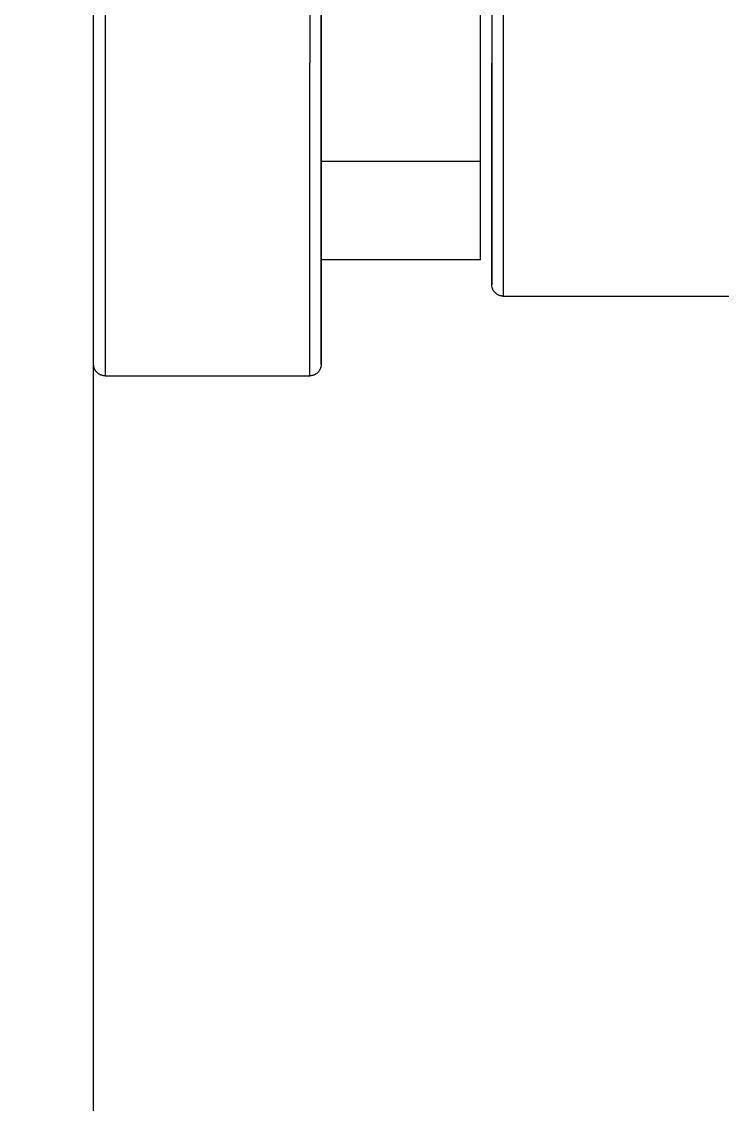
# Model space of a CAD drawing. Header units: millimetres. Extents: x 173236 to 801264, y -94969 to 615039.
# Drawn here: x 636362.8 to 636424.4, y 168584.2 to 168679.3 of the extents above; entities that cross this region are included whole.
import ezdxf

# ---------------------------------------------------------------- set-up
doc = ezdxf.new("R2010")
doc.units = ezdxf.units.MM
doc.header["$MEASUREMENT"] = 0
doc.layers.add('00-Def-points', color=7, linetype='Continuous', plot=False)
for name, color, linetype in [('VOX-A-ELEV-1-NEAR', 130, 'Continuous'), ('VOX-A-FURN-LAYOUT', 93, 'Continuous'), ('VOX-I- FURN-LAYOUT', 93, 'Continuous')]:
    doc.layers.add(name, color=color, linetype=linetype)
doc.layers.add('VOX-A-WALL-SECT', color=1, linetype='Continuous', lineweight=30)

# ---------------------------------------------------------------- blocks, each defined once
blk = doc.blocks.new('FF PLAN')
at = {"layer": 'VOX-A-WALL-SECT'}
blk.add_lwpolyline([(750953.841, 149688.234), (750953.809, 148620.049), (751183.808, 148620.065), (751183.809, 149563.234), (753134.119, 149563.234), (753134.119, 149688.234)], close=True, dxfattribs=at)
blk = doc.blocks.new('Shower_columns_15486 - Xref_5A9743C00 - Torture_dwg_J_VALVE LEFT-1495422-First Floor')
for p, q in [((-1.0827, -0.0394), (-1.0827, -0.748)), ((0, -0.0394), (-1.0827, -0.0394)), ((1.0827, -0.0394), (0, -0.0394)), ((-1.0827, -0.748), (0, -0.748)), ((1.0827, -0.748), (0, -0.748)), ((-0.7052, -0.7874), (-0.9922, -0.7874)), ((0, -0.7874), (-0.9922, -0.7874)), ((-0.6819, -1.3386), (-0.6819, -0.7874)), ((-0.6132, -0.7874), (-0.6819, -0.7874)), ((-0.341, -1.3386), (-0.341, -0.7874)), ((0.3008, -0.7874), (-0.3066, -0.7874)), ((1.0433, -0.7874), (0, -0.7874)), ((-0.6819, -1.3386), (-0.341, -1.3386)), ((-0.341, -1.3386), (0.341, -1.3386)), ((-0.7677, -1.378), (0, -1.378)), ((-0.3383, -1.378), (-0.3937, -1.378)), ((0.3937, -1.378), (-0.3937, -1.378)), ((0.7677, -1.378), (0, -1.378)), ((-0.8071, -1.4173), (-0.8071, -3.0986)), ((0, -1.4173), (-0.8071, -1.4173)), ((0.8071, -1.4173), (0, -1.4173))]:
    blk.add_line(p, q)
at = {"flags": 128}
for points in [[(-1.0827, -0.0394), (-1.0826, -0.0378), (-1.0826, -0.0362), (-1.0824, -0.0347), (-1.0822, -0.0331), (-1.0819, -0.0315), (-1.0815, -0.03), (-1.0811, -0.0285), (-1.0807, -0.027), (-1.0802, -0.0255), (-1.0796, -0.024), (-1.0789, -0.0226), (-1.0782, -0.0212), (-1.0775, -0.0198), (-1.0767, -0.0185), (-1.0758, -0.0171), (-1.0749, -0.0159), (-1.0739, -0.0146), (-1.0729, -0.0134), (-1.0718, -0.0122), (-1.0707, -0.0111), (-1.0696, -0.0101), (-1.0684, -0.009), (-1.0672, -0.008), (-1.0659, -0.0071), (-1.0646, -0.0062), (-1.0632, -0.0054), (-1.0619, -0.0046), (-1.0605, -0.0039), (-1.059, -0.0033), (-1.0576, -0.0027), (-1.0561, -0.0021), (-1.0546, -0.0017), (-1.0531, -0.0012), (-1.0515, -0.0009), (-1.05, -0.0006), (-1.0484, -0.0003), (-1.0469, -0.0002), (-1.0453, -0.0001)], [(-1.0433, -0.7874), (-1.0449, -0.7874), (-1.0465, -0.7873), (-1.048, -0.7871), (-1.0496, -0.7869), (-1.0511, -0.7866), (-1.0527, -0.7863), (-1.0542, -0.7859), (-1.0557, -0.7854), (-1.0572, -0.7849), (-1.0586, -0.7843), (-1.0601, -0.7837), (-1.0615, -0.783), (-1.0629, -0.7822), (-1.0642, -0.7814), (-1.0655, -0.7805), (-1.0668, -0.7796), (-1.0681, -0.7786), (-1.0693, -0.7776), (-1.0704, -0.7766), (-1.0715, -0.7755), (-1.0726, -0.7743), (-1.0737, -0.7731), (-1.0746, -0.7719), (-1.0756, -0.7706), (-1.0764, -0.7693), (-1.0773, -0.768), (-1.078, -0.7666), (-1.0787, -0.7652), (-1.0794, -0.7638), (-1.08, -0.7623), (-1.0805, -0.7608), (-1.081, -0.7593), (-1.0814, -0.7578), (-1.0818, -0.7563), (-1.0821, -0.7547), (-1.0823, -0.7532), (-1.0825, -0.7516), (-1.0826, -0.75), (-1.0827, -0.7485), (-1.0827, -0.748)], [(-1.0433, -0.7874), (-1.0425, -0.7874), (-1.04, -0.7874), (-1.0358, -0.7874), (-1.03, -0.7874), (-1.0225, -0.7874), (-1.0134, -0.7874), (-1.0027, -0.7874), (-0.9903, -0.7874), (-0.9764, -0.7874), (-0.9609, -0.7874), (-0.9439, -0.7874), (-0.9254, -0.7874), (-0.9054, -0.7874), (-0.8839, -0.7874), (-0.8611, -0.7874), (-0.8368, -0.7874), (-0.8112, -0.7874), (-0.7844, -0.7874), (-0.7562, -0.7874), (-0.7269, -0.7874), (-0.6964, -0.7874), (-0.6647, -0.7874), (-0.6321, -0.7874), (-0.5984, -0.7874), (-0.5637, -0.7874), (-0.5281, -0.7874), (-0.4917, -0.7874), (-0.4546, -0.7874), (-0.4166, -0.7874), (-0.3781, -0.7874), (-0.3389, -0.7874), (-0.2991, -0.7874), (-0.2589, -0.7874), (-0.2183, -0.7874), (-0.1773, -0.7874), (-0.1361, -0.7874), (-0.0946, -0.7874), (-0.053, -0.7874), (-0.0113, -0.7874), (0, -0.7874)], [(-0.6879, -0.7874), (-0.7188, -0.7874), (-0.7484, -0.7874), (-0.7769, -0.7874), (-0.8041, -0.7874), (-0.8301, -0.7874), (-0.8547, -0.7874), (-0.8779, -0.7874), (-0.8998, -0.7874), (-0.9202, -0.7874), (-0.9391, -0.7874), (-0.9565, -0.7874), (-0.9724, -0.7874), (-0.9867, -0.7874), (-0.9995, -0.7874), (-1.0107, -0.7874), (-1.0202, -0.7874), (-1.0281, -0.7874), (-1.0344, -0.7874), (-1.039, -0.7874), (-1.042, -0.7874), (-1.0432, -0.7874)], [(0, -0.7874), (0.0417, -0.7874), (0.0834, -0.7874), (0.1249, -0.7874), (0.1662, -0.7874)], [(-0.8071, -1.4173), (-0.8071, -1.4157), (-0.807, -1.4142), (-0.8068, -1.4126), (-0.8066, -1.4111), (-0.8063, -1.4095), (-0.806, -1.408), (-0.8056, -1.4064), (-0.8051, -1.4049), (-0.8046, -1.4035), (-0.804, -1.402), (-0.8033, -1.4006), (-0.8026, -1.3991), (-0.8019, -1.3978), (-0.8011, -1.3964), (-0.8002, -1.3951), (-0.7993, -1.3938), (-0.7983, -1.3926), (-0.7973, -1.3914), (-0.7963, -1.3902), (-0.7951, -1.3891), (-0.794, -1.388), (-0.7928, -1.387), (-0.7916, -1.386), (-0.7903, -1.3851), (-0.789, -1.3842), (-0.7876, -1.3834), (-0.7863, -1.3826), (-0.7849, -1.3819), (-0.7834, -1.3812), (-0.782, -1.3806), (-0.7805, -1.3801), (-0.779, -1.3796), (-0.7775, -1.3792), (-0.776, -1.3788), (-0.7744, -1.3785), (-0.7729, -1.3783), (-0.7713, -1.3781), (-0.7697, -1.378), (-0.7681, -1.378), (-0.7677, -1.378)], [(0, -1.378), (-0.0307, -1.378), (-0.0614, -1.378), (-0.0919, -1.378), (-0.1223, -1.378), (-0.1525, -1.378), (-0.1825, -1.378), (-0.2122, -1.378), (-0.2415, -1.378), (-0.2704, -1.378), (-0.299, -1.378), (-0.327, -1.378), (-0.3545, -1.378), (-0.3815, -1.378), (-0.4078, -1.378), (-0.4335, -1.378), (-0.4585, -1.378), (-0.4827, -1.378), (-0.5062, -1.378), (-0.5289, -1.378), (-0.5507, -1.378), (-0.5717, -1.378), (-0.5917, -1.378), (-0.6108, -1.378), (-0.6289, -1.378), (-0.646, -1.378), (-0.6621, -1.378), (-0.6771, -1.378), (-0.691, -1.378), (-0.7038, -1.378), (-0.7155, -1.378), (-0.7261, -1.378), (-0.7355, -1.378), (-0.7437, -1.378), (-0.7507, -1.378), (-0.7565, -1.378), (-0.7612, -1.378), (-0.7646, -1.378), (-0.7667, -1.378), (-0.7677, -1.378)], [(-0.7677, -1.378), (-0.7671, -1.378), (-0.7653, -1.378), (-0.7622, -1.378), (-0.7579, -1.378), (-0.7524, -1.378), (-0.7457, -1.378), (-0.7378, -1.378), (-0.7287, -1.378), (-0.7185, -1.378), (-0.7071, -1.378), (-0.6946, -1.378), (-0.681, -1.378), (-0.6662, -1.378), (-0.6505, -1.378), (-0.6336, -1.378), (-0.6158, -1.378), (-0.597, -1.378), (-0.5772, -1.378), (-0.5565, -1.378), (-0.5349, -1.378), (-0.5124, -1.378), (-0.4892, -1.378), (-0.4651, -1.378), (-0.4403, -1.378), (-0.4148, -1.378), (-0.3886, -1.378), (-0.3618, -1.378), (-0.3345, -1.378), (-0.3066, -1.378)], [(0.1606, -1.378), (0.1305, -1.378), (0.1001, -1.378), (0.0696, -1.378), (0.039, -1.378), (0.0083, -1.378), (0, -1.378)]]:
    blk.add_lwpolyline(points, dxfattribs=at)
blk = doc.blocks.new('Shower_columns_15486 - Xref_5A9743C00 - Torture_dwg-1495417-First Floor')
blk.add_blockref('Shower_columns_15486 - Xref_5A9743C00 - Torture_dwg_J_VALVE LEFT-1495422-First Floor', (-2.9528, 0))
blk = doc.blocks.new('SHOWER')
at = {"layer": 'VOX-I- FURN-LAYOUT', "xscale": 25.4, "yscale": 25.4, "zscale": 25.4, "rotation": 180}
blk.add_blockref('Shower_columns_15486 - Xref_5A9743C00 - Torture_dwg-1495417-First Floor', (1023036.953, 208705.962), dxfattribs=at)
blk = doc.blocks.new('1ST FLOOR FURNITURE')
at = {"layer": 'VOX-A-FURN-LAYOUT'}
blk.add_lwpolyline([(638143.951, 169084.847), (638143.951, 168184.847), (637221.198, 168184.847), (637221.198, 169084.847)], close=True, dxfattribs=at)
at = {"rotation": 270}
blk.add_blockref('SHOWER', (428515.236, 1191662.588), dxfattribs=at)

msp = doc.modelspace()

# ---------------------------------------------------------------- block references
at = {"layer": '00-Def-points'}
msp.add_blockref('FF PLAN', (-114814.699, 19646.665), dxfattribs=at)

# ---------------------------------------------------------------- next in the draw order: block references
at = {"layer": 'VOX-A-ELEV-1-NEAR'}
msp.add_blockref('1ST FLOOR FURNITURE', (-852.089, 125.053), dxfattribs=at)

doc.saveas('drawing.dxf')
